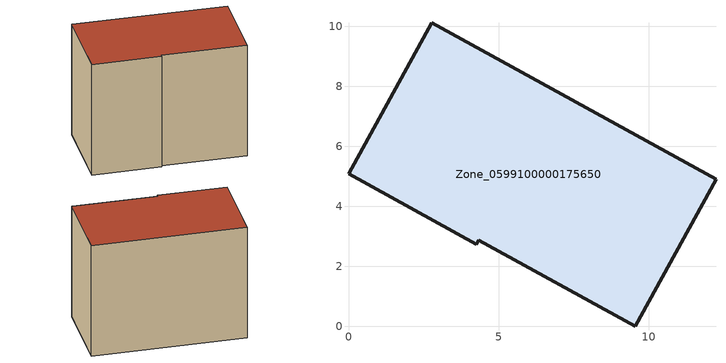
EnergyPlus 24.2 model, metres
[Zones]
Zone_0599100000175650
 floor ground (C_G): 0,5.08 2.77,10.12 12.24,4.91 9.54,0 4.33,2.87 4.26,2.74 z0.51
 wall outside (C_F): 2.77,10.12 0,5.08 4.26,2.74 4.33,2.87 9.54,0 12.24,4.91 2.77,10.12 z0.51:9.04
 roof outside (C_R): 12.24,4.91 2.77,10.12 0,5.08 4.26,2.74 4.33,2.87 9.54,0 z9.04
[BUILDING]
Pand.0599100000175650: North Axis=0; Terrain=City; Loads Convergence Tolerance Value=0.04; Temperature Convergence Tolerance Value=0.4; Solar Distribution=FullExterior; Maximum Number of Warmup Days=25; Minimum Number of Warmup Days=1
[Site:Location]
Rotterdam.The.Hague.AP_ZH_NLD Design_Conditions: Latitude=51.96; Longitude=4.45; Time Zone=1; Elevation=-4.5
[SITE:GROUNDTEMPERATURE:BUILDINGSURFACE]
18, 18, 18, 18, 18, 18, 18, 18, 18, 18, 18, 18
[MATERIAL] Thermal Absorptance=0.9; Solar Absorptance=0.7; Visible Absorptance=0.7
Name | Roughness | Thickness | Conductivity | Density | Specific Heat
G.TI.1992-2005 | MediumSmooth | 0.15 | 0.06 | 540 | 1210
F.TI.1992-2005 | Rough | 0.3 | 0.12 | 1920 | 840
R.TI.1992-2005 | MediumRough | 0.2 | 0.08 | 1500 | 1000
[CONSTRUCTION]
C_G: G.TI.1992-2005
C_F: F.TI.1992-2005
C_R: R.TI.1992-2005
[ZONE]
Zone_0599100000175650: Type=1; Multiplier=1; Ceiling Height=Autocalculate; Volume=Autocalculate; Floor Area=autocalculate; Part of Total Floor Area=Yes
[ZONEINFILTRATION:DESIGNFLOWRATE]
Infil_Zone_0599100000175650: Zone or ZoneList or Space or SpaceList=Zone_0599100000175650; Schedule=AlwaysOn; Design Flow Rate Calculation Method=Flow/Area; Flow Rate per Floor Area=0.0015; Constant Term Coefficient=1; Temperature Term Coefficient=0; Velocity Term Coefficient=0; Velocity Squared Term Coefficient=0
[HVACTEMPLATE:ZONE:IDEALLOADSAIRSYSTEM]
Zone_0599100000175650: Maximum Heating Supply Air Temperature=50; Minimum Cooling Supply Air Temperature=13; Maximum Heating Supply Air Humidity Ratio=0.0156; Minimum Cooling Supply Air Humidity Ratio=0.0077; Heating Limit=NoLimit; Cooling Limit=NoLimit; Dehumidification Control Type=ConstantSensibleHeatRatio; Cooling Sensible Heat Ratio=0.7; Dehumidification Setpoint=60; Humidification Control Type=None; Humidification Setpoint=30; Outdoor Air Method=None; Outdoor Air Flow Rate per Person=0.00944; Outdoor Air Flow Rate per Zone Floor Area=0; Outdoor Air Flow Rate per Zone=0; Demand Controlled Ventilation Type=None; Outdoor Air Economizer Type=NoEconomizer; Heat Recovery Type=None; Sensible Heat Recovery Effectiveness=0.7; Latent Heat Recovery Effectiveness=0.65
[ZONECONTROL:THERMOSTAT]
ThermostatControl_Zone_0599100000175650: Zone or ZoneList=Zone_0599100000175650; Control Type Schedule=DualSetpointControlType; Control 1=Thermostat_Zone_0599100000175650; Temperature Difference Between Cutout And Setpoint=0
[THERMOSTATSETPOINT:DUALSETPOINT]
Thermostat_Zone_0599100000175650: Heating Setpoint Temperature Schedule=HeatingSetpoint_Zone_0599100000175650; Cooling Setpoint Temperature Schedule=CoolingSetpoint_Zone_0599100000175650
[SCHEDULE:COMPACT]
HeatingSetpoint_Zone_0599100000175650: Through: 12/31, For: AllDays, Until: 24:00, 21
CoolingSetpoint_Zone_0599100000175650: Through: 12/31, For: AllDays, Until: 24:00, 24
DualSetpointControlType: Through: 12/31, For: AllDays, Until: 24:00, 4
AlwaysOn: Through: 12/31, For: AllDays, Until: 24:00, 1
